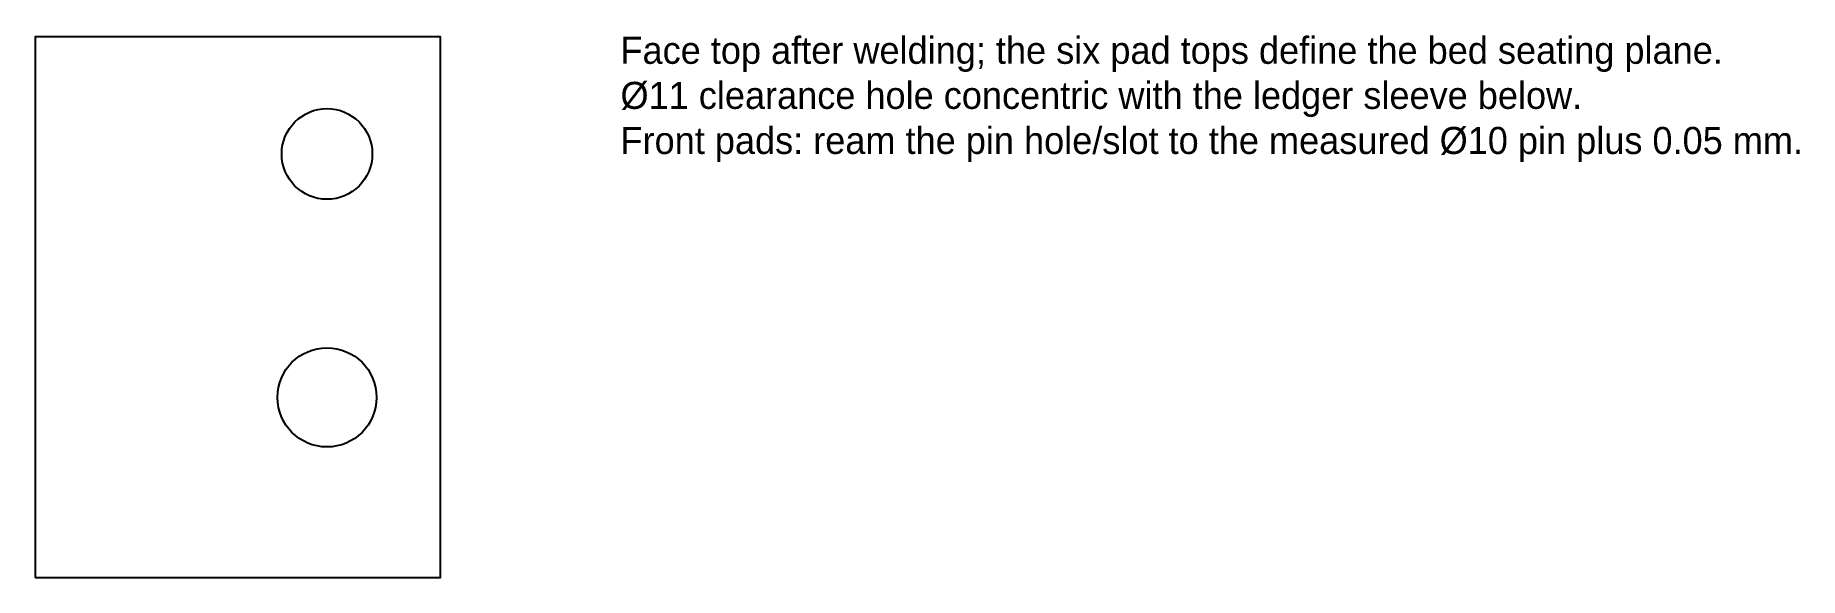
# Model space of a CAD drawing. Header units: millimetres. Extents: x 0 to 196, y 0 to 60.
import ezdxf

# ---------------------------------------------------------------- set-up
doc = ezdxf.new("R2010")
doc.units = ezdxf.units.MM
for name, color, linetype in [('CUT_HOLES', 7, 'Continuous'), ('CUT_OUTER', 7, 'Continuous'), ('MACHINING_NOTES', 7, 'Continuous')]:
    doc.layers.add(name, color=color, linetype=linetype)

msp = doc.modelspace()

# ---------------------------------------------------------------- linework, layer by layer
at = {"layer": 'CUT_HOLES'}
for centre, radius in [((32.4, 47), 5.03), ((32.4, 20), 5.5)]:
    msp.add_circle(centre, radius, dxfattribs=at)
at = {"layer": 'CUT_OUTER'}
msp.add_lwpolyline([(0, 0), (45, 0), (45, 60), (0, 60)], close=True, dxfattribs=at)

# ---------------------------------------------------------------- texts
at = {"layer": 'MACHINING_NOTES', "insert": (65, 60), "char_height": 3, "width": 150, "attachment_point": 1}
msp.add_mtext('Face top after welding; the six pad tops define the bed seating plane.\\PØ11 clearance hole concentric with the ledger sleeve below.\\PFront pads: ream the pin hole/slot to the measured Ø10 pin plus 0.05 mm.', dxfattribs=at)

doc.saveas('drawing.dxf')
